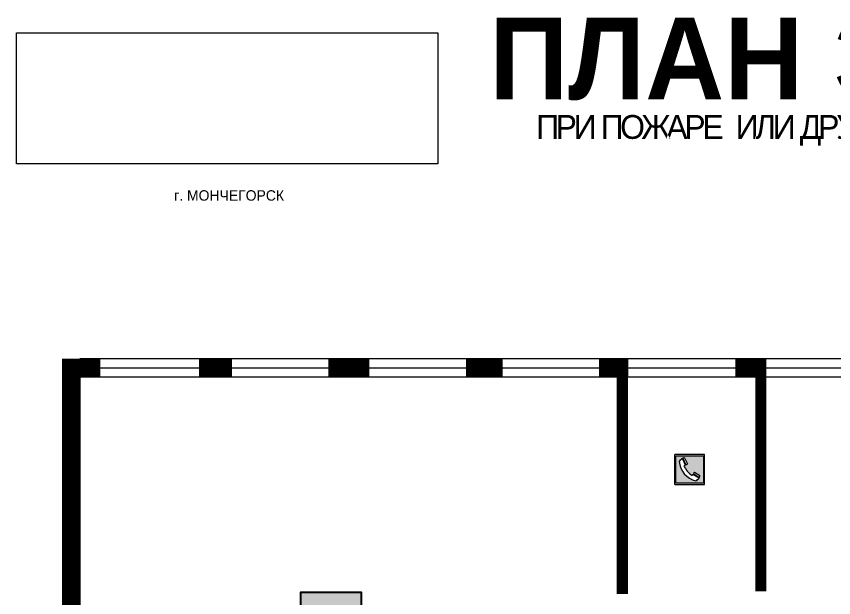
# Model space of a CAD drawing. Header units: millimetres. Extents: x 13114 to 67229, y 22859 to 38520.
# Drawn here: x 30552.9 to 30772.3, y 30332.5 to 30488.5 of the extents above; entities that cross this region are included whole.
import ezdxf

# ---------------------------------------------------------------- set-up
doc = ezdxf.new("R2010")
doc.units = ezdxf.units.MM
doc.layers.add('План_Штампы', color=7, linetype='Continuous')
doc.styles.add('обычный', font='arial.ttf')
picture_1 = doc.add_image_def('image1.jpg', size_in_pixel=(337, 105))

# ---------------------------------------------------------------- blocks, each defined once
blk = doc.blocks.new('A$C456E1F9C')
at = {"lineweight": 5}
h = blk.add_hatch(color=242, dxfattribs=at)
h.paths.add_polyline_path([(0.51, -1.47), (0.51, -13.26), (12.29, -13.26), (12.29, -1.47)])
h.paths.add_polyline_path([(5.42, -4.95, -0.254479), (4.78, -5.4), (3.52, -2.53, -0.209735), (4.23, -2.4)], flags=16)
h.paths.add_polyline_path([(8.53, -8.6), (10.87, -10.17), (10.54, -10.76), (8.03, -9.13, -0.192251)], flags=16)
h.paths.add_polyline_path([(4.61, -5.49, 0.005518), (3.87, -5.72, 0.128647), (7.49, -10.01, 0.00809), (7.83, -9.33), (10.47, -10.97, -0.16736), (8.99, -12.25, -0.327862), (1.95, -3.95, -0.166952), (3.36, -2.62)], flags=16)
at = {"color": 242, "lineweight": 5}
for p, q in [((0, -13.77), (0, -0.97)), ((12.8, -0.97), (0, -0.97)), ((4.61, -5.49), (3.36, -2.62)), ((3.52, -2.53), (4.78, -5.4)), ((4.23, -2.4), (5.42, -4.95)), ((12.8, -13.77), (12.8, -0.97)), ((7.83, -9.33), (10.47, -10.97)), ((8.03, -9.13), (10.54, -10.76)), ((10.81, -10.12), (8.53, -8.6)), ((10.54, -10.76), (10.8, -10.3)), ((10.8, -10.3), (10.81, -10.12)), ((0, -13.77), (12.8, -13.77))]:
    blk.add_line(p, q, dxfattribs=at)
blk.add_lwpolyline([(0.51, -1.47), (12.29, -1.47), (12.29, -13.26), (0.51, -13.26)], close=True, dxfattribs=at)
for centre, radius, start, end in [((4.59, -5.34), 2.99, 114.2845, 152.1974), ((4.02, -3.27), 0.891, 76.3284, 123.7092), ((11.12, -3.31), 9.19, 183.9915, 256.6009), ((14.98, -39.1), 35.17, 107.1487, 108.4135), ((13.86, -0.94), 11.08, 205.5536, 234.8762), ((4.68, -4.59), 0.824, 276.9621, 334.0723), ((-13.31, 0.8), 23.44, 332.5487, 334.4027), ((8.94, -9.5), 0.989, 114.4092, 157.9388), ((7.87, -9.46), 3, 291.9291, 329.9329)]:
    blk.add_arc(centre, radius, start, end, dxfattribs=at)
blk = doc.blocks.new('A$C32E8229D')
at = {"true_color": 0xffffff}
blk.add_hatch(color=7, dxfattribs=at).paths.add_polyline_path([(0, 0), (0, -8), (16, -8), (16, 0)])
h = blk.add_hatch(color=126)
h.paths.add_polyline_path([(0.2, -0.2), (15.8, -0.2), (15.8, -7.8), (0.2, -7.8)])
h.paths.add_polyline_path([(13.49, -2.05), (12.08, -2.05), (11.37, -2.63, 0.162397), (11.29, -2.84), (11.29, -3.63), (10.35, -3.63), (10.35, -4.05), (11.68, -4.05), (11.68, -3.48), (12.26, -4.28), (11.29, -5.1), (11.29, -6.78), (11.85, -6.78), (11.85, -5.44), (12.8, -4.64), (12.8, -5.94), (14.46, -5.94), (14.46, -5.39), (13.45, -5.39), (13.45, -3.97), (12.46, -2.59), (13.15, -2.59), (13.69, -3.34), (14.18, -3)], flags=16)
h.paths.add_polyline_path([(10.74, -1.82, 1), (11.8, -1.82, 1)], flags=16)
h.paths.add_polyline_path([(9.39, -3.59), (5.99, -3.59), (6.56, -3.03), (5.91, -3.03), (5.1, -3.83), (5.91, -4.64), (6.56, -4.64), (5.99, -4.09), (9.39, -4.09)], flags=16)
h.paths.add_polyline_path([(4.29, -1.08), (1.72, -1.08), (1.72, -6.6), (4.29, -6.6)], flags=16)
at = {"color": 126}
blk.add_lwpolyline([(16, -8), (0, -8), (0, 0), (16, 0)], close=True, dxfattribs=at)

msp = doc.modelspace()

# ---------------------------------------------------------------- linework, layer by layer
at = {"lineweight": 0}
for points, const_width in [([(30567.68, 30256.08), (30567.68, 30394.13), (30575.42, 30394.13)], 5), ([(30601.9, 30394.13), (30610.77, 30394.13)], 5), ([(30636.69, 30394.13), (30647.67, 30394.13)], 5), ([(30673.59, 30394.13), (30683.44, 30394.13)], 5), ([(30709.31, 30394.13), (30717.21, 30394.13)], 5), ([(30745.88, 30394.13), (30754.24, 30394.13)], 5), ([(30715.59, 30333.43), (30715.59, 30393.4)], 3), ([(30752.74, 30334.15), (30752.74, 30394.13)], 3)]:
    msp.add_lwpolyline(points, dxfattribs=dict(at, const_width=const_width))
for points in [[(30888.96, 30396.62), (30569.97, 30396.62)], [(30888.45, 30394.13), (30569.45, 30394.13)], [(30888.6, 30391.7), (30569.61, 30391.7)]]:
    msp.add_lwpolyline(points, dxfattribs=at)

# ---------------------------------------------------------------- block references
at = {"xscale": 0.625, "yscale": 0.625, "zscale": 0.625}
msp.add_blockref('A$C456E1F9C', (30729.65, 30371.49), dxfattribs=at)
at = {"layer": 'План_Штампы', "color": 126, "true_color": 0x008754, "xscale": 1.012510887696, "yscale": 1.012510887696, "zscale": 1.012510887696, "rotation": 359.9978653237144}
msp.add_blockref('A$C32E8229D', (30629.28, 30333.95), dxfattribs=at)

# ---------------------------------------------------------------- texts
at = {"lineweight": 0, "style": 'обычный'}
for s, insert, char_height, width, attachment_point in [('{\\fProxima Nova Rg|b1|i0|c204|p2;ПЛАН ЭВАКУАЦИИ}', (30679.91, 30488.22), 22, 493.8901, 1), ('\\pi-8.4,l8.4,t8.4;{\\fProxima Nova Rg|b0|i0|c204|p2;г. МОНЧЕГОРСК\\H1.1997x; }', (30610.02, 30440.44), 2.8, 126.6484, 5)]:
    msp.add_mtext(s, dxfattribs=dict(at, insert=insert, char_height=char_height, width=width, attachment_point=attachment_point))
at = {"color": 0, "lineweight": 0, "insert": (30829.91, 30462.23), "char_height": 8, "width": 449.2158, "attachment_point": 5, "style": 'обычный'}
msp.add_mtext('{\\fArial Black|b1|i0|c204|p34;\\H2x;\\T0.85;  \\fArial Narrow|b0|i0|c204|p34;\\H0.8x;\\W0.9;\\P\\fProxima Nova Rg|b0|i0|c204|p2;\\H0.5x;\\W1;\\C256;ПРИ ПОЖАРЕ  ИЛИ ДРУГИХ ЧРЕЗВЫЧАЙНЫХ СИТУАЦИЯХ  ИЗ ПОМЕЩЕНИЙ \\fProxima Nova Rg|b1|i0|c204|p2;\\H1.25x;\\PХМЦ  АБК 1 ЭТАЖ }', dxfattribs=at)

# ---------------------------------------------------------------- pictures from other files: only their frames are drawn
at = {"color": 7, "lineweight": 0, "true_color": 0xf5f5ff}
image = msp.add_image(picture_1, insert=(30552.9, 30448.91), size_in_units=(113.11, 35.24), dxfattribs=at)
image.dxf.flags = 7

doc.saveas('drawing.dxf')
